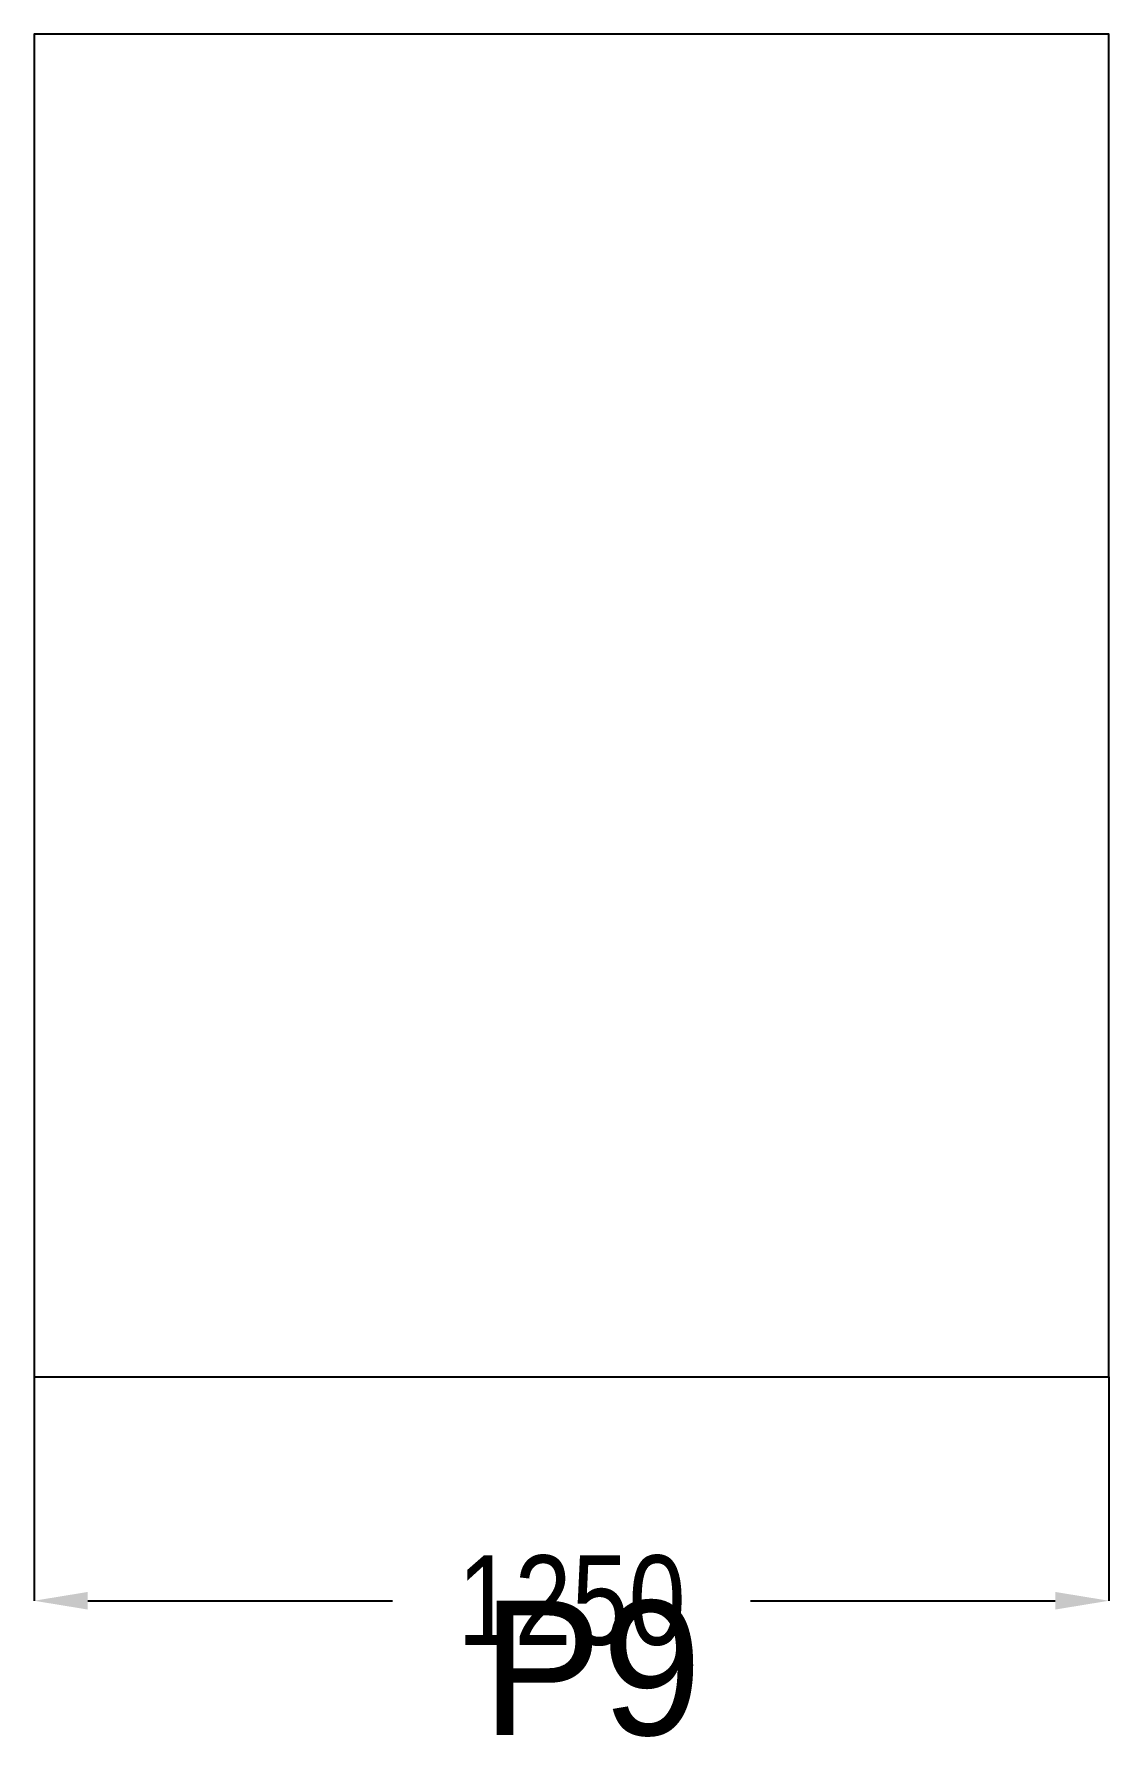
# Model space of a CAD drawing. Header units: millimetres. Extents: x 0 to 1200, y -402 to 1500.
import ezdxf

# ---------------------------------------------------------------- set-up
doc = ezdxf.new("R2010")
doc.units = ezdxf.units.MM
doc.styles.add('OpenSansCondensed-Light', font='OpenSansCondensed-Light.ttf')
doc.dimstyles.new('LEONX', dxfattribs={"dimtxt": 100, "dimasz": 60, "dimexe": 1.25, "dimexo": 0.625, "dimtad": 1, "dimdec": 0, "dimcen": 2.5, "dimazin": 3, "dimtfac": 1, "dimtmove": 0, "dimatfit": 3})

# ---------------------------------------------------------------- blocks, each defined once
blk = doc.blocks.new('_CLOSEDFILLED')
at = {"color": 0, "linetype": 'BYBLOCK'}
blk.add_solid([(-1, 0.164), (0, 0), (-1, -0.164)], dxfattribs=at)
blk = doc.blocks.new('*D1')
for p, q in [((0, 0), (0, -250)), ((1200, 0), (1200, -250)), ((60, -250), (400, -250)), ((800, -250), (1140, -250))]:
    blk.add_line(p, q)
at = {"layer": 'Defpoints'}
for p in [(0, 0), (1200, 0), (0, -250)]:
    blk.add_point(p, dxfattribs=at)
at = {"layer": 'OLCU', "xscale": 60, "yscale": 60, "rotation": 180}
blk.add_blockref('_CLOSEDFILLED', (0, -250), dxfattribs=at)
at = {"layer": 'OLCU', "xscale": 60, "yscale": 60}
blk.add_blockref('_CLOSEDFILLED', (1200, -250), dxfattribs=at)
at = {"layer": 'OLCU', "insert": (600, -250), "char_height": 100, "attachment_point": 5, "style": 'OpenSansCondensed-Light'}
blk.add_mtext('1250', dxfattribs=at)

msp = doc.modelspace()

# ---------------------------------------------------------------- linework, layer by layer
at = {"layer": 'PENCERE'}
msp.add_lwpolyline([(0, 0), (1200, 0), (1200, 1500), (0, 1500)], close=True, dxfattribs=at)

# ---------------------------------------------------------------- texts
at = {"layer": 'POZ_NO'}
msp.add_text('P9', height=150, dxfattribs=at).set_placement((500, -400))

# ---------------------------------------------------------------- dimensions: what is measured, and where the dimension line sits
at = {"layer": 'OLCU'}
dim = msp.add_linear_dim(base=(0, -250), p1=(0, 0), p2=(1200, 0), text='1250', dimstyle='LEONX', dxfattribs=at)
dim.commit()
dim.dimension.update_dxf_attribs({"geometry": '*D1', "text_midpoint": (600, -250)})

doc.saveas('drawing.dxf')
